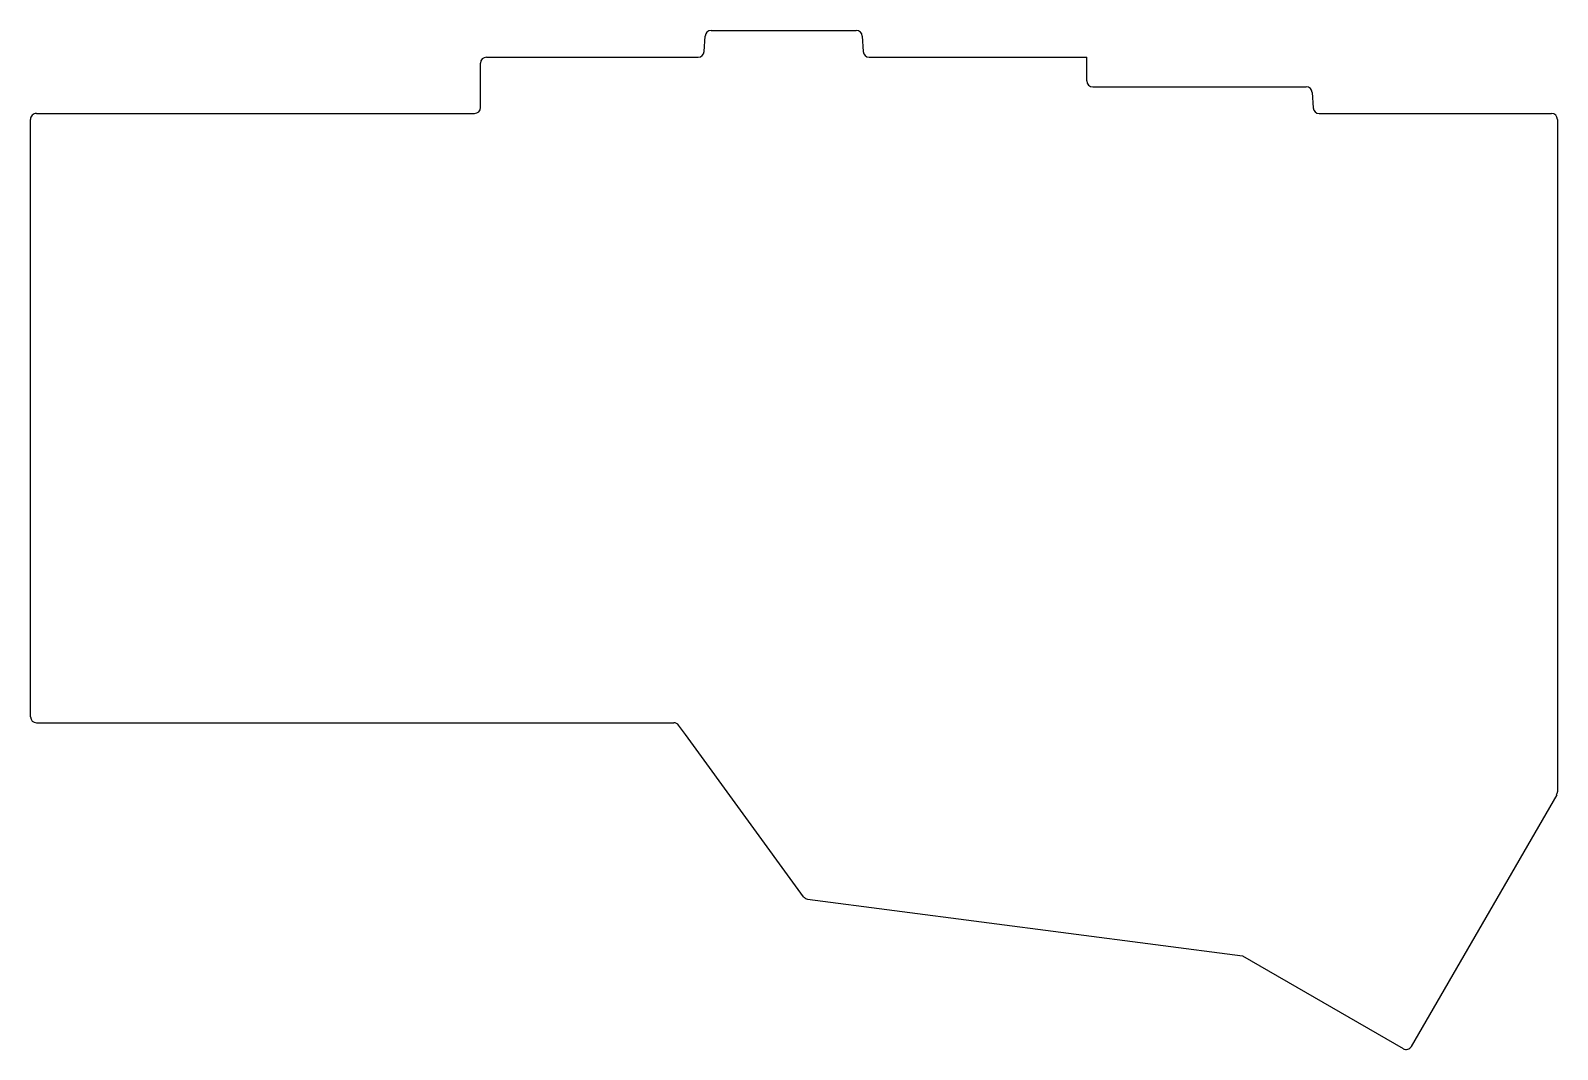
# Model space of a CAD drawing. Header units: millimetres. Extents: x 93 to 222, y -134 to -48.
import ezdxf

# ---------------------------------------------------------------- set-up
doc = ezdxf.new("R2010")
doc.units = ezdxf.units.MM

msp = doc.modelspace()

# ---------------------------------------------------------------- linework, layer by layer
for p, q in [((150.37, -50.17), (150.45, -48.86)), ((150.95, -48.39), (163.22, -48.39)), ((163.72, -48.86), (163.8, -50.17)), ((131.48, -54.89), (131.48, -51.14)), ((131.98, -50.64), (149.87, -50.64)), ((164.3, -50.64), (182.68, -50.64)), ((182.68, -52.64), (182.68, -50.64)), ((183.18, -53.14), (201.22, -53.14)), ((201.72, -53.61), (201.8, -54.92)), ((93.98, -55.39), (130.98, -55.39)), ((202.3, -55.39), (221.93, -55.39)), ((93.48, -106.34), (93.48, -55.89)), ((222.43, -55.89), (222.43, -112.67)), ((93.98, -106.84), (147.81, -106.84)), ((148.78, -107.83), (148.21, -107.05)), ((158.77, -121.53), (148.78, -107.83)), ((222.37, -112.92), (210.09, -134.18)), ((159.11, -121.73), (195.82, -126.52)), ((195.82, -126.52), (209.41, -134.36))]:
    msp.add_line(p, q)
for centre, start, end in [((150.95, -48.89), 90, 176.4645), ((163.22, -48.89), 3.5355, 90), ((149.87, -50.14), 270, 356.4645), ((164.3, -50.14), 183.5355, 270), ((131.98, -51.14), 90, 180), ((183.18, -52.64), 180, 270), ((201.22, -53.64), 3.5355, 90), ((93.98, -55.89), 90.0015, 180.002), ((130.98, -54.89), 270.0015, 0), ((202.3, -54.89), 183.5355, 270), ((221.93, -55.89), 0, 90), ((93.98, -106.34), 180.002, 270), ((147.81, -107.34), 36.0829, 90), ((221.93, -112.67), 330.0022, 0), ((159.17, -121.24), 216.0829, 262.5737), ((209.66, -133.93), 240, 330.0022)]:
    msp.add_arc(centre, 0.5, start, end)

doc.saveas('drawing.dxf')
